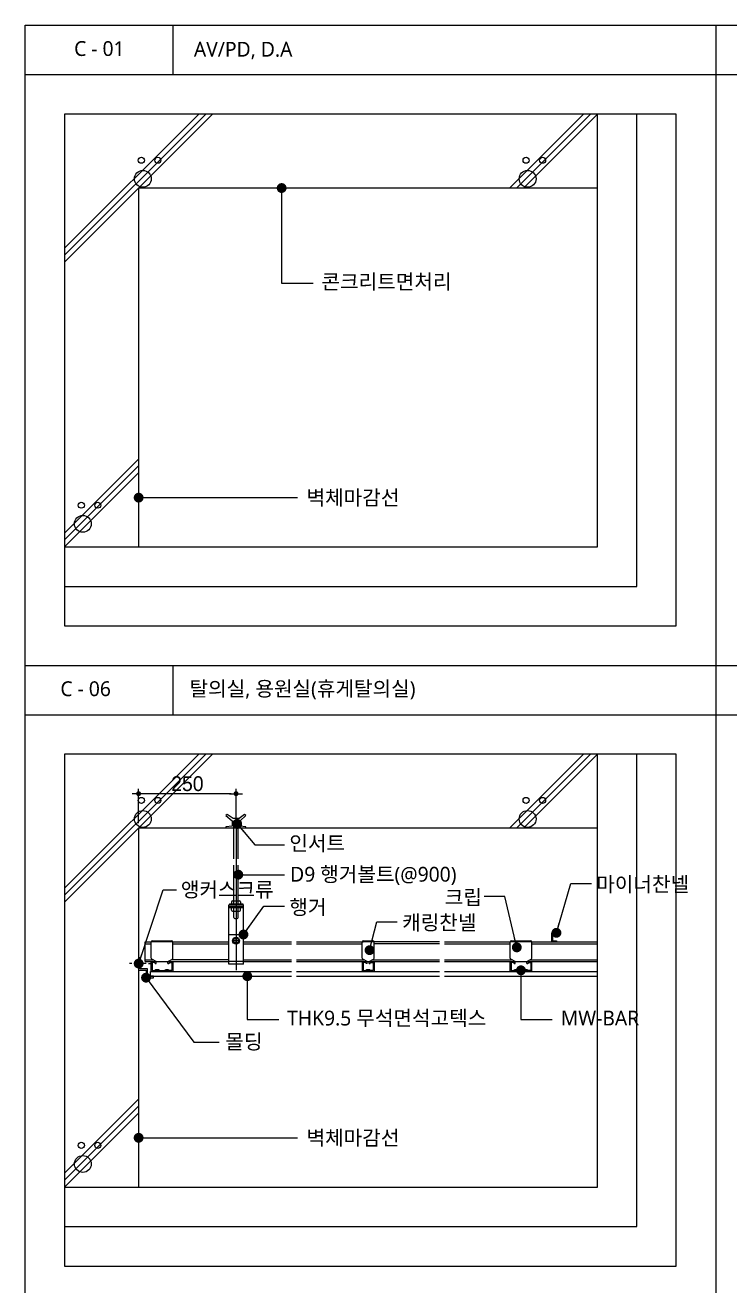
# Model space of a CAD drawing. Header units: millimetres. Extents: x 14892468 to 15300900, y -3565850 to -3401345.
# Drawn here: x 15143607 to 15145035, y -3410070 to -3407515 of the extents above; entities that cross this region are included whole.
import ezdxf
from ezdxf.enums import TextEntityAlignment as Align

# ---------------------------------------------------------------- set-up
doc = ezdxf.new("R2010")
doc.units = ezdxf.units.MM
doc.header["$LTSCALE"] = 100
doc.header["$MEASUREMENT"] = 0
doc.header["$PDSIZE"] = -10
doc.linetypes.add('CEN', pattern=[62, 60, -1, 0, -1])
doc.linetypes.add('HID', pattern=[2.5, 1.5, -1])
doc.layers.get('0').update_dxf_attribs({"linetype": 'CONTINUOUS'})
doc.layers.get('Defpoints').update_dxf_attribs({"color": 171, "linetype": 'CONTINUOUS'})
for name, color, linetype in [('8HAT', 8, 'CONTINUOUS'), ('A-CEIL', 8, 'CONTINUOUS'), ('A-ELE', 4, 'CONTINUOUS'), ('A-ETC-7', 7, 'CONTINUOUS'), ('A-HID-8', 8, 'HID'), ('CEN', 1, 'CEN'), ('CHART', 7, 'CONTINUOUS'), ('DIM', 7, 'CONTINUOUS'), ('LED', 7, 'CONTINUOUS'), ('TEXT(MIN)', 7, 'CONTINUOUS'), ('TEXT-기입', 6, 'CONTINUOUS')]:
    doc.layers.add(name, color=color, linetype=linetype)
doc.styles.add('ARIAL', font='arial.ttf')
doc.styles.add('CGS', font='cgse', dxfattribs={"bigfont": 'cgs'})
doc.styles.add('나눔바른고딕', font='NanumBarunGothic.ttf')
doc.styles.add('돋움', font='')
doc.styles.get('돋움').set_extended_font_data('Dotum')
doc.dimstyles.new('CJA', dxfattribs={"dimscale": 50, "dimtxt": 3, "dimasz": 1.2, "dimexe": 2, "dimexo": 3, "dimgap": 1, "dimtad": 1, "dimdec": 0, "dimdsep": 46, "dimtxsty": 'ARIAL', "dimblk": 'CJDOT', "dimcen": 1, "dimclrd": 7, "dimclre": 7, "dimclrt": 3, "dimadec": 0, "dimazin": 0, "dimtfac": 1, "dimtdec": 0, "dimtix": 1, "dimtofl": 0, "dimtmove": 2, "dimatfit": 3, "dimldrblk": 'CJDOT', "dimfxl": 1, "dimtolj": 1, "dimlwd": -1, "dimlwe": -1, "dimarcsym": 0})
doc.dimstyles.new('NDIM 1200', dxfattribs={"dimscale": 500, "dimtxt": 3, "dimasz": 1, "dimexe": 2, "dimexo": 2, "dimgap": 1, "dimtad": 1, "dimdec": 0, "dimdsep": 46, "dimtxsty": 'CGS', "dimblk": 'DOT0', "dimcen": 1, "dimdle": 8, "dimclrd": 2, "dimclre": 2, "dimclrt": 2, "dimadec": 0, "dimazin": 0, "dimtfac": 1, "dimtdec": 0, "dimtix": 1, "dimtmove": 2, "dimatfit": 3, "dimldrblk": 'DOT0', "dimfxl": 1, "dimtolj": 1, "dimtzin": 0, "dimlwd": -1, "dimlwe": -1, "dimarcsym": 0})

# ---------------------------------------------------------------- blocks, each defined once
blk = doc.blocks.new('DOT0')
blk.add_line((-3, 0), (3, 0))
at = {"color": 6}
blk.add_circle((0, 0), 0.75, dxfattribs=at)
blk = doc.blocks.new('NEIL')
at = {"layer": 'A-ELE'}
for p, q in [((0.4, 0), (0, 0)), ((2.8, 0), (0.8, 0)), ((3.2, 0), (3.6, 0))]:
    blk.add_line(p, q, dxfattribs=at)
blk = doc.blocks.new('CJDOT')
blk.add_line((-1.33, 0), (1.33, 0))
at = {"const_width": 0.5}
blk.add_lwpolyline([(-0.25, 0, 1), (0.25, 0, 1)], format="xyb", close=True, dxfattribs=at)
blk = doc.blocks.new('*D41')
at = {"layer": 'Defpoints', "color": 0, "transparency": 16777216}
for p in [(15143836.9, -3409072.7), (15143836.9, -3409142.7), (15144034.4, -3409142.7)]:
    blk.add_point(p, dxfattribs=at)
at = {"layer": 'DIM', "color": 7, "transparency": 16777216}
for p, q in [((15143836.9, -3409132.7), (15143836.9, -3409062.7)), ((15144024.4, -3409072.7), (15143846.9, -3409072.7)), ((15144034.4, -3409132.7), (15144034.4, -3409062.7))]:
    blk.add_line(p, q, dxfattribs=at)
at = {"layer": 'DIM', "color": 7, "transparency": 16777216, "xscale": 10, "yscale": 10, "zscale": 10, "rotation": 180}
blk.add_blockref('CJDOT', (15143836.9, -3409072.7), dxfattribs=at)
at = {"layer": 'DIM', "color": 7, "transparency": 16777216, "xscale": 10, "yscale": 10, "zscale": 10}
blk.add_blockref('CJDOT', (15144034.4, -3409072.7), dxfattribs=at)
at = {"layer": 'DIM', "color": 3, "transparency": 16777216, "insert": (15143935.7, -3409052.6), "char_height": 30, "attachment_point": 5, "style": '돋움'}
blk.add_mtext('\\A1;250', dxfattribs=at)

msp = doc.modelspace()

# ---------------------------------------------------------------- linework, layer by layer
at = {"color": 2, "ltscale": 0.1}
for points in [[(15144766.9, -3407845.2), (15143836.9, -3407845.2), (15143836.9, -3408572.7)], [(15144766.9, -3409142.7), (15143836.9, -3409142.7), (15143836.9, -3409870.2)]]:
    msp.add_lwpolyline(points, dxfattribs=at)
at = {"layer": '8HAT'}
for p, q in [((15143686.9, -3407981), (15143972.8, -3407695.2)), ((15143686.9, -3407966.9), (15143958.6, -3407695.2)), ((15143686.9, -3407995.2), (15143986.9, -3407695.2)), ((15144588.6, -3407845.2), (15144738.6, -3407695.2)), ((15144602.8, -3407845.2), (15144752.8, -3407695.2)), ((15144616.9, -3407845.2), (15144766.9, -3407695.2)), ((15143686.9, -3408544.4), (15143836.9, -3408394.4)), ((15143686.9, -3408558.5), (15143836.9, -3408408.5)), ((15143686.9, -3408572.7), (15143836.9, -3408422.7)), ((15143686.9, -3409278.5), (15143972.8, -3408992.7)), ((15143686.9, -3409264.4), (15143958.6, -3408992.7)), ((15143686.9, -3409292.7), (15143986.9, -3408992.7)), ((15144588.6, -3409142.7), (15144738.6, -3408992.7)), ((15144602.8, -3409142.7), (15144752.8, -3408992.7)), ((15144616.9, -3409142.7), (15144766.9, -3408992.7)), ((15143686.9, -3409841.9), (15143836.9, -3409691.9)), ((15143686.9, -3409856), (15143836.9, -3409706)), ((15143686.9, -3409870.2), (15143836.9, -3409720.2))]:
    msp.add_line(p, q, dxfattribs=at)
for centre, radius in [((15143842.4, -3407788.8), 6.15), ((15143875.8, -3407788.8), 6.15), ((15144622.4, -3407788.8), 6.15), ((15144655.8, -3407788.8), 6.15), ((15143845.4, -3407826.5, 0), 17.1), ((15144625.4, -3407826.5, 0), 17.1), ((15143720.7, -3408488), 6.15), ((15143754.1, -3408488), 6.15), ((15143723.7, -3408525.8, 0), 17.1), ((15143842.4, -3409086.3), 6.15), ((15143875.8, -3409086.3), 6.15), ((15144622.4, -3409086.3), 6.15), ((15144655.8, -3409086.3), 6.15), ((15143845.4, -3409124, 0), 17.1), ((15144625.4, -3409124, 0), 17.1), ((15143720.7, -3409785.5), 6.15), ((15143754.1, -3409785.5), 6.15), ((15143723.7, -3409823.3, 0), 17.1)]:
    msp.add_circle(centre, radius, dxfattribs=at)
at = {"layer": 'A-CEIL'}
for p, q in [((15144016.4, -3409114.7), (15144013.4, -3409116.7)), ((15144013.4, -3409116.7), (15144026.4, -3409127.7)), ((15144028.4, -3409122.7), (15144016.4, -3409114.7)), ((15144026.4, -3409127.7), (15144026.4, -3409138.7)), ((15144040.4, -3409122.7), (15144028.4, -3409122.7)), ((15144029.9, -3409204.6), (15144029.9, -3409127.7)), ((15144029.9, -3409142.7), (15144029.9, -3409127.7)), ((15144029.9, -3409127.7), (15144038.9, -3409127.7)), ((15144038.9, -3409204.6), (15144038.9, -3409127.7)), ((15144038.9, -3409127.7), (15144038.9, -3409142.7)), ((15144051.4, -3409114.7), (15144040.4, -3409122.7)), ((15144042.4, -3409138.7), (15144042.4, -3409127.7)), ((15144054.4, -3409116.7), (15144051.4, -3409114.7)), ((15144026.4, -3409138.7), (15144013.4, -3409139.7)), ((15144013.4, -3409139.7), (15144013.4, -3409142.7)), ((15144054.4, -3409139.7), (15144042.4, -3409138.7)), ((15144054.4, -3409142.7), (15144054.4, -3409139.7)), ((15144029.9, -3409298.2), (15144029.9, -3409217.5)), ((15144038.9, -3409298.2), (15144038.9, -3409217.5)), ((15144027.4, -3409289.7), (15144041.4, -3409289.7)), ((15144019.4, -3409418.2), (15144019.4, -3409298.2)), ((15144019.4, -3409298.2), (15144049.4, -3409298.2)), ((15144049.4, -3409302.2), (15144019.4, -3409302.2)), ((15144020.9, -3409296.2), (15144047.9, -3409296.2)), ((15144020.9, -3409296.2), (15144020.9, -3409298.2)), ((15144020.9, -3409304.2), (15144020.9, -3409302.2)), ((15144047.9, -3409304.2), (15144020.9, -3409304.2)), ((15144025.4, -3409291.7), (15144025.4, -3409296.2)), ((15144025.4, -3409308.7), (15144025.4, -3409304.2)), ((15144027.4, -3409310.7), (15144041.4, -3409310.7)), ((15144029.9, -3409323.7), (15144029.9, -3409302.2)), ((15144038.9, -3409323.7), (15144038.9, -3409302.2)), ((15144043.4, -3409291.7), (15144043.4, -3409296.2)), ((15144043.4, -3409308.7), (15144043.4, -3409304.2)), ((15144047.9, -3409296.2), (15144047.9, -3409298.2)), ((15144047.9, -3409304.2), (15144047.9, -3409302.2)), ((15144049.4, -3409418.2), (15144049.4, -3409298.2)), ((15144031.9, -3409325.7), (15144036.9, -3409325.7)), ((15144019.4, -3409358.2), (15144049.4, -3409358.2)), ((15144034.4, -3409377.7), (15144034.4, -3409363.7)), ((15144673.9, -3409354.7), (15144683.9, -3409354.7)), ((15144673.9, -3409354.7), (15144673.9, -3409373.2)), ((15144675.9, -3409356.7), (15144683.9, -3409356.7)), ((15144675.9, -3409356.7), (15144675.9, -3409371.2)), ((15144683.9, -3409356.7), (15144683.9, -3409354.7)), ((15143849.9, -3409413.2), (15143849.9, -3409373.2)), ((15143849.9, -3409373.2), (15143862.4, -3409373.2)), ((15143862.4, -3409405.9), (15143862.4, -3409373.2)), ((15143864.9, -3409370.7), (15143903.9, -3409370.7)), ((15143906.4, -3409405.9), (15143906.4, -3409373.2)), ((15143906.4, -3409373.2), (15144019.4, -3409373.2)), ((15144041.4, -3409370.7), (15144027.4, -3409370.7)), ((15144049.4, -3409373.2), (15144146.9, -3409373.2)), ((15144156.9, -3409373.2), (15144292.2, -3409373.2)), ((15144290.2, -3409405.9), (15144290.2, -3409373.2)), ((15144292.2, -3409370.7), (15144311.7, -3409370.7)), ((15144446.9, -3409373.2), (15144311.7, -3409373.2)), ((15144314.2, -3409405.9), (15144314.2, -3409373.2)), ((15144456.9, -3409373.2), (15144589.9, -3409373.2)), ((15144589.9, -3409405.9), (15144589.9, -3409373.2)), ((15144592.4, -3409370.7), (15144631.4, -3409370.7)), ((15144633.9, -3409405.9), (15144633.9, -3409373.2)), ((15144633.9, -3409373.2), (15144766.9, -3409373.2)), ((15144675.9, -3409371.2), (15144683.9, -3409371.2)), ((15144683.9, -3409371.2), (15144683.9, -3409373.2)), ((15143849.9, -3409413.2), (15144019.4, -3409413.2)), ((15143862.4, -3409433.2), (15143862.4, -3409413.2)), ((15143872.4, -3409413.2), (15143863.7, -3409408.1)), ((15143869.4, -3409415.2), (15143864.4, -3409415.2)), ((15143864.4, -3409415.2), (15143864.4, -3409431.2)), ((15143869.4, -3409415.2), (15143870.6, -3409416.7)), ((15143870.6, -3409416.7), (15143872.4, -3409416.7)), ((15143872.4, -3409416.7), (15143872.4, -3409413.2)), ((15143896.4, -3409413.2), (15143905.2, -3409408.1)), ((15143896.4, -3409416.7), (15143896.4, -3409413.2)), ((15143896.4, -3409416.7), (15143898.3, -3409416.7)), ((15143899.4, -3409415.2), (15143898.3, -3409416.7)), ((15143899.4, -3409415.2), (15143904.4, -3409415.2)), ((15143904.4, -3409415.2), (15143904.4, -3409431.2)), ((15143906.4, -3409413.2), (15143906.4, -3409433.2)), ((15144049.4, -3409413.2), (15144146.9, -3409413.2)), ((15144156.9, -3409413.2), (15144446.9, -3409413.2)), ((15144290.2, -3409413.2), (15144290.2, -3409433.2)), ((15144300.2, -3409413.2), (15144291.4, -3409408.1)), ((15144297.2, -3409415.2), (15144292.2, -3409415.2)), ((15144292.2, -3409415.2), (15144292.2, -3409431.2)), ((15144297.2, -3409415.2), (15144298.3, -3409416.7)), ((15144300.2, -3409416.7), (15144298.3, -3409416.7)), ((15144300.2, -3409416.7), (15144300.2, -3409413.2)), ((15144304.2, -3409413.2), (15144312.9, -3409408.1)), ((15144304.2, -3409416.7), (15144304.2, -3409413.2)), ((15144304.2, -3409416.7), (15144306.1, -3409416.7)), ((15144307.2, -3409415.2), (15144306.1, -3409416.7)), ((15144307.2, -3409415.2), (15144312.2, -3409415.2)), ((15144312.2, -3409415.2), (15144312.2, -3409431.2)), ((15144314.2, -3409413.2), (15144314.2, -3409433.2)), ((15144456.9, -3409413.2), (15144766.9, -3409413.2)), ((15144589.9, -3409433.2), (15144589.9, -3409413.2)), ((15144599.9, -3409413.2), (15144591.2, -3409408.1)), ((15144596.9, -3409415.2), (15144591.9, -3409415.2)), ((15144591.9, -3409415.2), (15144591.9, -3409431.2)), ((15144596.9, -3409415.2), (15144598.1, -3409416.7)), ((15144598.1, -3409416.7), (15144599.9, -3409416.7)), ((15144599.9, -3409416.7), (15144599.9, -3409413.2)), ((15144623.9, -3409413.2), (15144632.7, -3409408.1)), ((15144623.9, -3409416.7), (15144623.9, -3409413.2)), ((15144623.9, -3409416.7), (15144625.8, -3409416.7)), ((15144626.9, -3409415.2), (15144625.8, -3409416.7)), ((15144626.9, -3409415.2), (15144631.9, -3409415.2)), ((15144631.9, -3409415.2), (15144631.9, -3409431.2)), ((15144633.9, -3409433.2), (15144633.9, -3409413.2)), ((15143860.9, -3409442.7), (15143860.9, -3409433.2)), ((15143860.9, -3409433.2), (15144146.9, -3409433.2)), ((15143860.9, -3409442.7), (15144146.9, -3409442.7)), ((15143864.4, -3409431.2), (15143869.4, -3409431.2)), ((15143879.4, -3409431.2), (15143889.4, -3409431.2)), ((15143904.4, -3409431.2), (15143899.4, -3409431.2)), ((15144049.4, -3409418.2), (15144019.4, -3409418.2)), ((15144156.9, -3409433.2), (15144446.9, -3409433.2)), ((15144156.9, -3409442.7), (15144446.9, -3409442.7)), ((15144292.2, -3409431.2), (15144297.2, -3409431.2)), ((15144312.2, -3409431.2), (15144307.2, -3409431.2)), ((15144456.9, -3409433.2), (15144766.9, -3409433.2)), ((15144456.9, -3409442.7), (15144766.9, -3409442.7)), ((15144591.9, -3409431.2), (15144596.9, -3409431.2)), ((15144606.9, -3409431.2), (15144616.9, -3409431.2)), ((15144631.9, -3409431.2), (15144626.9, -3409431.2))]:
    msp.add_line(p, q, dxfattribs=at)
msp.add_lwpolyline([(15144042.4, -3409127.7), (15144054.4, -3409116.7)], dxfattribs=at)
msp.add_lwpolyline([(15143854.9, -3409442.7), (15143854.9, -3409427.7), (15143839.9, -3409427.7), (15143839.9, -3409405.7), (15143836.9, -3409405.7), (15143836.9, -3409430.7), (15143851.9, -3409430.7), (15143851.9, -3409445.7), (15143866.9, -3409445.7), (15143866.9, -3409442.7)], close=True, dxfattribs=at)
for radius in [7, 5]:
    msp.add_circle((15144034.4, -3409370.7), radius, dxfattribs=at)
for centre, radius, start, end in [((15144027.4, -3409291.7), 2, 90, 180), ((15144041.4, -3409291.7), 2, 0, 90), ((15144027.4, -3409308.7), 2, 180, 270), ((15144041.4, -3409308.7), 2, 270, 0), ((15144031.9, -3409323.7), 2, 180, 270), ((15144036.9, -3409323.7), 2, 270, 0), ((15143864.9, -3409373.2), 2.5, 90, 180), ((15143903.9, -3409373.2), 2.5, 0, 90), ((15144292.7, -3409373.2), 2.5, 90, 180), ((15144311.7, -3409373.2), 2.5, 0, 90), ((15144592.4, -3409373.2), 2.5, 90, 180), ((15144631.4, -3409373.2), 2.5, 0, 90), ((15143864.9, -3409405.9), 2.5, 180, 240), ((15143903.9, -3409405.9), 2.5, 300, 0), ((15144292.7, -3409405.9), 2.5, 180, 240), ((15144311.7, -3409405.9), 2.5, 300, 0), ((15144592.4, -3409405.9), 2.5, 180, 240), ((15144631.4, -3409405.9), 2.5, 300, 0), ((15143874.4, -3409438.7), 9.08, 56.6015, 123.3985), ((15143874.4, -3409438.7), 7.08, 52.0209, 127.9791), ((15143894.4, -3409438.7), 9.08, 56.6015, 123.3985), ((15143894.4, -3409438.7), 7.08, 52.0209, 127.9791), ((15144302.2, -3409438.7), 9.08, 56.6015, 123.3985), ((15144302.2, -3409438.7), 7.08, 52.0209, 127.9791), ((15144601.9, -3409438.7), 9.08, 56.6015, 123.3985), ((15144601.9, -3409438.7), 7.08, 52.0209, 127.9791), ((15144621.9, -3409438.7), 9.08, 56.6015, 123.3985), ((15144621.9, -3409438.7), 7.08, 52.0209, 127.9791)]:
    msp.add_arc(centre, radius, start, end, dxfattribs=at)
at = {"layer": 'A-HID-8'}
for p, q in [((15143849.9, -3409377.2), (15143862.4, -3409377.2)), ((15143906.4, -3409373.2), (15143862.4, -3409373.2)), ((15143906.4, -3409377.2), (15144019.4, -3409377.2)), ((15144049.4, -3409377.2), (15144146.9, -3409377.2)), ((15144156.9, -3409377.2), (15144290.2, -3409377.2)), ((15144314.2, -3409373.2), (15144292.2, -3409373.2)), ((15144446.9, -3409377.2), (15144313.7, -3409377.2)), ((15144456.9, -3409377.2), (15144589.9, -3409377.2)), ((15144633.9, -3409373.2), (15144589.9, -3409373.2)), ((15144633.9, -3409377.2), (15144766.9, -3409377.2)), ((15143849.9, -3409409.2), (15143865.5, -3409409.2)), ((15144019.4, -3409409.2), (15143903.4, -3409409.2)), ((15144049.4, -3409413.2), (15144019.4, -3409413.2)), ((15144049.4, -3409409.2), (15144146.9, -3409409.2)), ((15144156.9, -3409409.2), (15144293.3, -3409409.2)), ((15144311.1, -3409409.2), (15144446.9, -3409409.2)), ((15144456.9, -3409409.2), (15144593, -3409409.2)), ((15144630.9, -3409409.2), (15144766.9, -3409409.2))]:
    msp.add_line(p, q, dxfattribs=at)
at = {"layer": 'CEN'}
msp.add_line((15144034.4, -3409127.7), (15144034.4, -3409430.7), dxfattribs=at)
at = {"layer": 'CHART', "ltscale": 5}
for p, q in [((15143906.9, -3407615.2), (15143906.9, -3407515.2)), ((15145006.9, -3407515.2), (15145006.9, -3412705.2)), ((15143606.9, -3407615.2), (15150606.9, -3407615.2)), ((15143606.9, -3408812.7), (15150606.9, -3408812.7)), ((15143906.9, -3408912.7), (15143906.9, -3408812.7)), ((15143606.9, -3408912.7), (15150606.9, -3408912.7))]:
    msp.add_line(p, q, dxfattribs=at)
msp.add_lwpolyline([(15150606.9, -3412705.2), (15143606.9, -3412705.2), (15143606.9, -3407515.2), (15150606.9, -3407515.2)], close=True, dxfattribs=at)
at = {"layer": 'Defpoints'}
for points in [[(15143686.9, -3408732.7), (15144926.9, -3408732.7), (15144926.9, -3407695.2), (15143686.9, -3407695.2)], [(15143686.9, -3408652.7), (15144846.9, -3408652.7), (15144846.9, -3407695.2), (15143686.9, -3407695.2)], [(15143686.9, -3408572.7), (15144766.9, -3408572.7), (15144766.9, -3407695.2), (15143686.9, -3407695.2)], [(15143686.9, -3410030.2), (15144926.9, -3410030.2), (15144926.9, -3408992.7), (15143686.9, -3408992.7)], [(15143686.9, -3409950.2), (15144846.9, -3409950.2), (15144846.9, -3408992.7), (15143686.9, -3408992.7)], [(15143686.9, -3409870.2), (15144766.9, -3409870.2), (15144766.9, -3408992.7), (15143686.9, -3408992.7)]]:
    msp.add_lwpolyline(points, close=True, dxfattribs=at)

# ---------------------------------------------------------------- block references
at = {"layer": 'A-ETC-7', "xscale": 12, "yscale": 12, "zscale": 12}
msp.add_blockref('NEIL', (15143818.5, -3409417.2), dxfattribs=at)

# ---------------------------------------------------------------- texts
at = {"style": '나눔바른고딕'}
msp.add_text('앵커스크류', height=30, dxfattribs=at).set_placement((15143922.4, -3409282.1))
msp.add_text('행거', height=30, dxfattribs=at).set_placement((15144142.4, -3409302.7), align=Align.MIDDLE_LEFT)
at = {"layer": 'TEXT(MIN)', "style": '나눔바른고딕'}
for s, p in [('콘크리트면처리', (15144207.5, -3408035)), ('인서트', (15144142.4, -3409173.1)), ('D9 행거볼트(@900)', (15144144, -3409236)), ('마이너찬넬', (15144764.6, -3409256.3)), ('크립', (15144457.5, -3409282.7)), ('캐링찬넬', (15144371.1, -3409333.9)), ('THK9.5 무석면석고텍스', (15144137.9, -3409527.5)), ('MW-BAR', (15144692.6, -3409527.5)), ('몰딩', (15144012.6, -3409575.4))]:
    msp.add_text(s, height=30, dxfattribs=at).set_placement(p, align=Align.MIDDLE_LEFT)
for p in [(15144177.3, -3408487.7), (15144177.3, -3409785.2)]:
    msp.add_text('벽체마감선', height=30, dxfattribs=at).set_placement(p)
at = {"layer": 'TEXT-기입', "style": '나눔바른고딕'}
for s, p in [('C - 01', (15143706.1, -3407577.5)), ('AV/PD, D.A', (15143948.9, -3407578.9)), ('C - 06', (15143678.3, -3408875)), ('탈의실, 용원실(휴게탈의실)', (15143939.9, -3408875))]:
    msp.add_text(s, height=30, dxfattribs=at).set_placement(p)

# ---------------------------------------------------------------- dimensions: what is measured, and where the dimension line sits
at = {"layer": 'DIM'}
dim = msp.add_linear_dim(base=(15143836.9, -3409072.7), p1=(15144034.4, -3409142.7), p2=(15143836.9, -3409142.7), text='250', dimstyle='CJA', override={"dimscale": 10, "dimasz": 1, "dimexe": 1, "dimexo": 1, "dimgap": 0.5, "dimtxsty": '돋움', "dimtofl": 1}, dxfattribs=at)
dim.commit()
dim.dimension.update_dxf_attribs({"geometry": '*D41', "text_midpoint": (15143935.7, -3409052.6)})

# ---------------------------------------------------------------- leaders
at = {"layer": 'LED', "ltscale": 10000}
for points in [[(15144126.8, -3407845.2), (15144126.8, -3408038.2), (15144190.4, -3408038.2)], [(15143836.9, -3408472.7), (15144017.6, -3408472.7), (15144158.7, -3408472.7)], [(15144036.7, -3409134), (15144072.6, -3409176.3), (15144132.7, -3409176.3)], [(15144038.9, -3409236.9), (15144080.5, -3409236.9), (15144132.7, -3409236.9)], [(15144683.9, -3409354.7), (15144713.2, -3409254.7), (15144754.9, -3409254.7)], [(15143837, -3409417.1), (15143886.6, -3409267.5), (15143913.4, -3409267.5)], [(15144603.5, -3409384.2), (15144579.2, -3409281), (15144537.5, -3409281)], [(15144049.4, -3409358.2), (15144091, -3409301), (15144132.7, -3409301)], [(15144305, -3409389.9), (15144319.6, -3409332.3), (15144361.3, -3409332.3)], [(15143851.9, -3409445.7), (15143949.1, -3409576.3), (15144000, -3409576.3)], [(15144057.2, -3409442.7), (15144057.2, -3409530.7), (15144120.8, -3409530.7)], [(15144611.9, -3409430.7), (15144611.9, -3409530.7), (15144675.5, -3409530.7)], [(15143836.9, -3409770.2), (15144017.6, -3409770.2), (15144158.7, -3409770.2)]]:
    msp.add_leader(points, dimstyle='NDIM 1200', override={"dimscale": 20, "dimtad": 0, "dimclrd": 256, "dimldrblk": 'Dot'}, dxfattribs=at)

doc.saveas('drawing.dxf')
